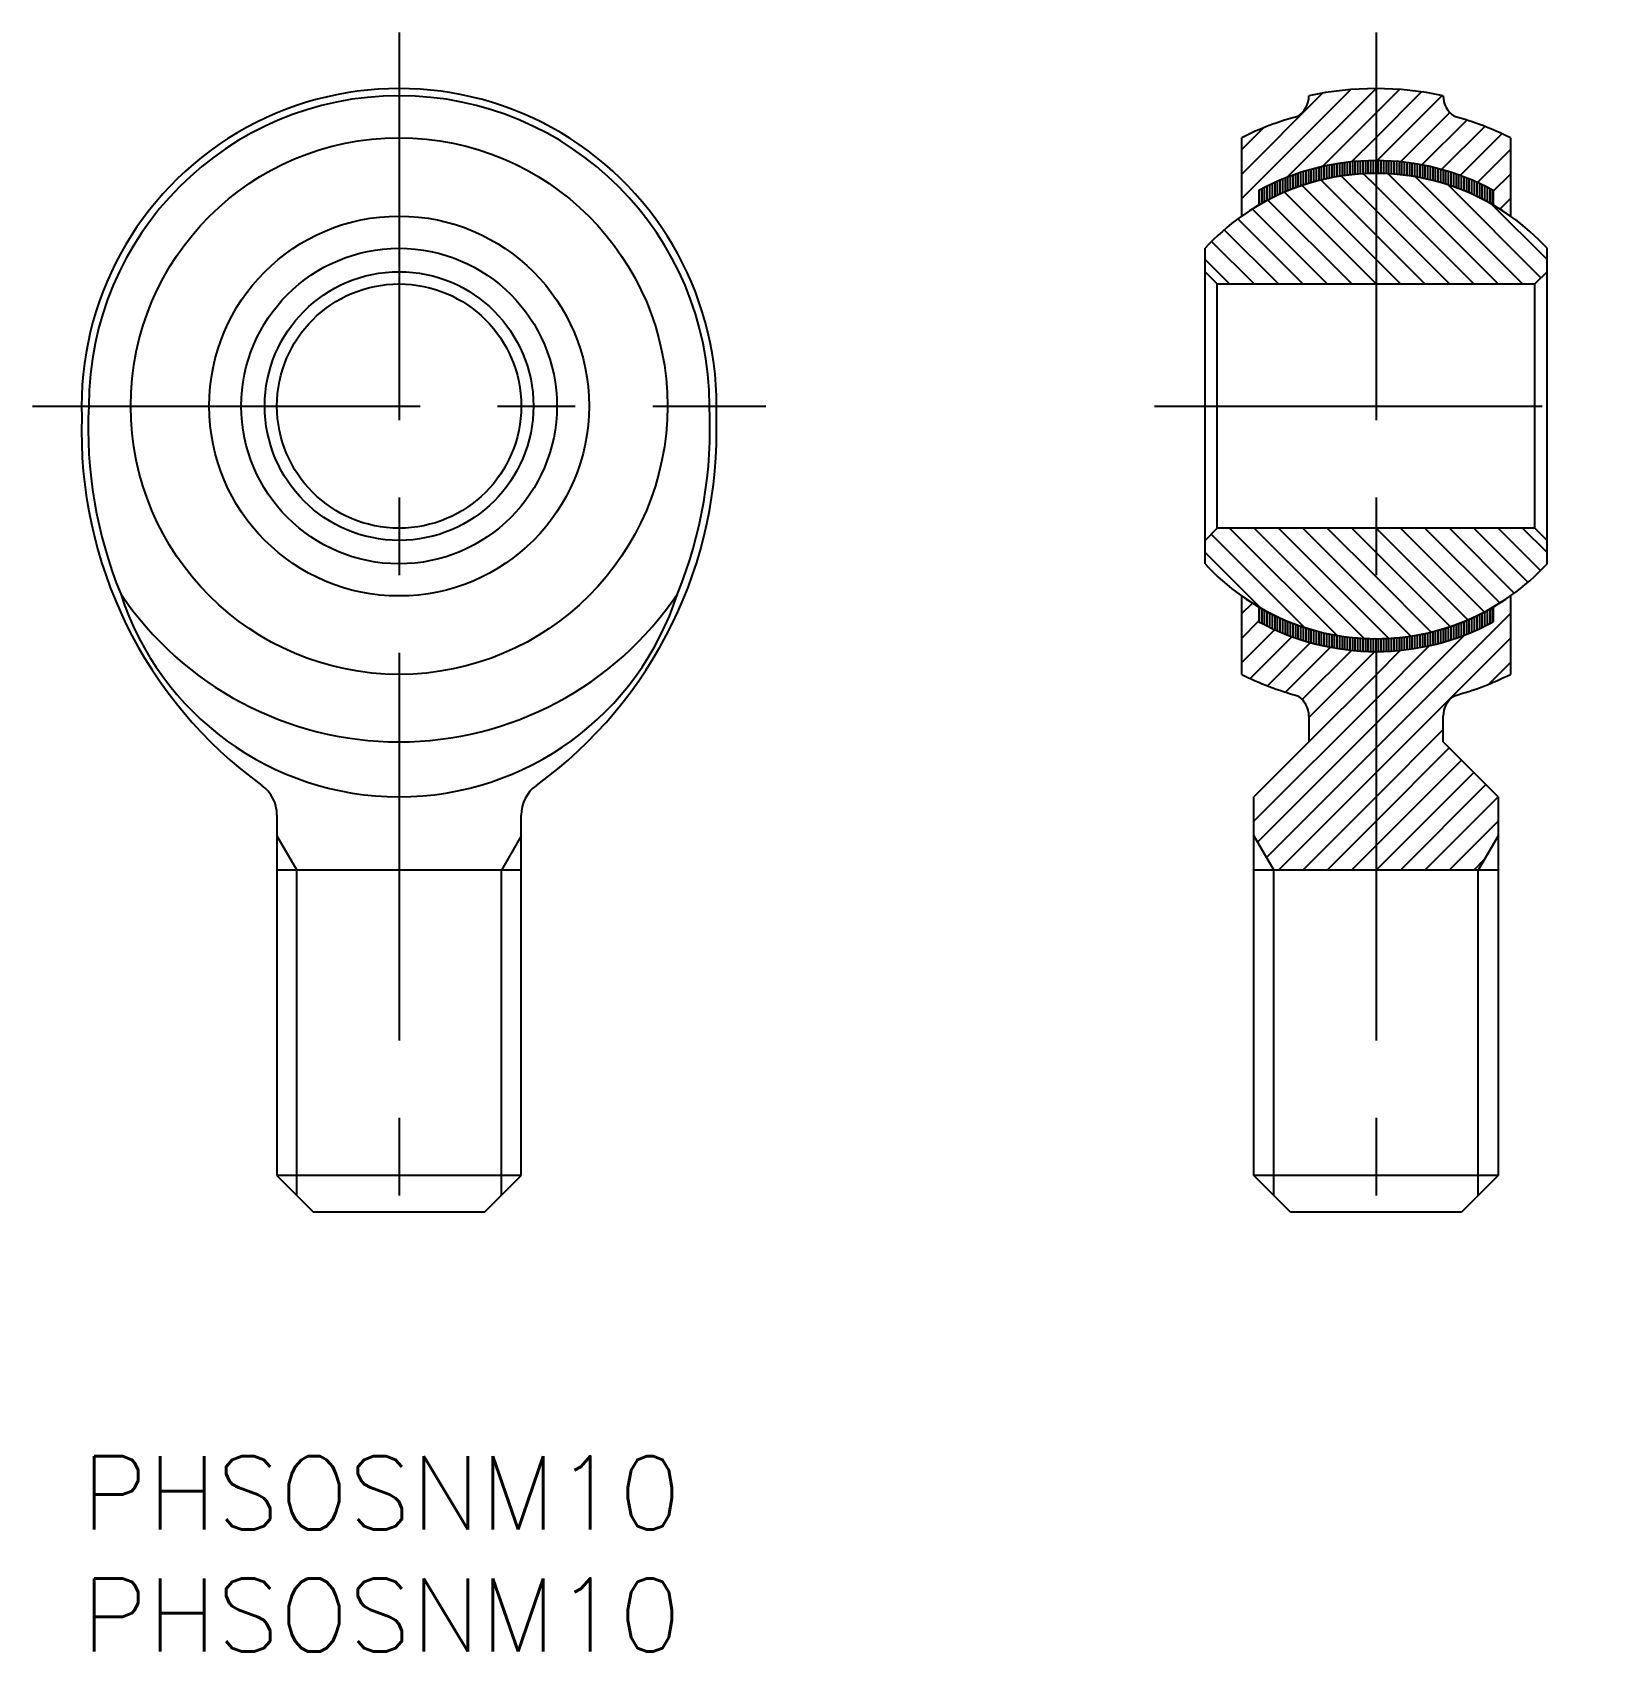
# Model space of a CAD drawing. Extents: x -2 to 62.1, y -8 to 58.3.
import ezdxf

# ---------------------------------------------------------------- set-up
doc = ezdxf.new("R2010")
doc.units = 0
doc.header["$LTSCALE"] = 0.5
doc.linetypes.add('CENTER', pattern=[50.8, 31.75, -6.35, 6.35, -6.35])
for name, color, linetype in [('MSM_CENTER', 1, 'CENTER'), ('MSM_CONTINUOUS', 7, 'CONTINUOUS'), ('MSM_NARROW', 5, 'CONTINUOUS'), ('MSM_PART_NUMBER', 7, 'CONTINUOUS')]:
    doc.layers.add(name, color=color, linetype=linetype)
doc.styles.get("Standard").update_dxf_attribs({"font": 'txt.shx', "height": 3, "bigfont": 'bigfont.shx'})

msp = doc.modelspace()

# ---------------------------------------------------------------- linework, layer by layer
at = {"layer": 'MSM_CENTER'}
for p, q in [((13, 58.3), (13, 7.7)), ((53, 58.3), (53, 7.7)), ((-2.015, 43), (28.015, 43)), ((43.928, 43), (62.072, 43))]:
    msp.add_line(p, q, dxfattribs=at)
at = {"layer": 'MSM_CONTINUOUS'}
for p, q in [((50.25, 55.706), (50.25, 55.7)), ((55.75, 55.7), (55.75, 55.706)), ((47.5, 50.777), (47.5, 53.987)), ((58.5, 53.987), (58.5, 50.777)), ((48.2, 51.83), (48.2, 51.227)), ((57.8, 51.83), (57.8, 51.227)), ((46, 36.54), (46, 49.46)), ((60, 36.54), (60, 49.46)), ((46, 48.5), (46.5, 48)), ((59.5, 48), (60, 48.5)), ((46.5, 48), (59.5, 48)), ((46.5, 38), (46.5, 48)), ((59.5, 38), (59.5, 48)), ((46.5, 38), (46, 37.5)), ((59.5, 38), (46.5, 38)), ((60, 37.5), (59.5, 38)), ((47.5, 32.013), (47.5, 35.223)), ((58.5, 35.223), (58.5, 32.013)), ((48.2, 34.773), (48.2, 34.17)), ((57.8, 34.773), (57.8, 34.17)), ((50.25, 30.3), (50.25, 29.25)), ((55.75, 29.25), (55.75, 30.3)), ((50.25, 29.25), (48, 27)), ((58, 27), (55.75, 29.25)), ((48, 11.5), (48, 27)), ((58, 27), (58, 11.5)), ((8, 26.254), (8, 11.5)), ((18, 11.5), (18, 26.254)), ((18, 24), (8, 24)), ((58, 24), (48, 24)), ((8, 11.5), (9.5, 10)), ((18, 11.5), (8, 11.5)), ((16.5, 10), (18, 11.5)), ((49.5, 10), (48, 11.5)), ((58, 11.5), (48, 11.5)), ((58, 11.5), (56.5, 10)), ((16.5, 10), (9.5, 10)), ((56.5, 10), (49.5, 10))]:
    msp.add_line(p, q, dxfattribs=at)
for radius in [10.987, 7.777, 6.46, 5.5, 5]:
    msp.add_circle((13, 43), radius, dxfattribs=at)
for centre, radius, start, end in [((13, 43), 13, 357.99215, 182.00785), ((13, 43), 12.706, 0, 180), ((49.25, 55.7), 1, 302.94376, 360), ((53, 43), 13, 77.78747, 102.21253), ((56.75, 55.7), 1, 180, 237.05624), ((53, 43), 12.287, 105.12655, 116.59274), ((53, 43), 12.286, 63.40726, 74.87345), ((53, 43), 10.05, 61.47045, 118.52955), ((53, 43), 9.525, 42.70055, 137.29945), ((53, 43), 9.525, 54.73017, 125.26983), ((17.888, 41.947), 17.89, 178.08596, 234.03344), ((18.258, 42.098), 17.987, 177.12655, 202.17632), ((8.112, 41.947), 17.89, 305.96656, 1.91404), ((7.742, 42.098), 17.987, 337.82368, 2.87345), ((53, 43), 9.525, 222.70055, 317.29945), ((13, 43), 13.75, 214.01038, 325.98962), ((13, 38.972), 11.972, 197.81602, 342.18398), ((53, 43), 9.525, 234.73017, 305.26983), ((53, 43), 10.05, 241.47045, 298.52955), ((53, 43), 12.287, 243.40726, 254.87345), ((53, 43), 12.286, 285.12655, 296.59274), ((49.25, 30.3), 1, 0, 57.05624), ((56.75, 30.3), 1, 122.94376, 180), ((6.5, 26.254), 1.5, 0, 54.03344), ((19.5, 26.254), 1.5, 125.96656, 180)]:
    msp.add_arc(centre, radius, start, end, dxfattribs=at)
at = {"layer": 'MSM_NARROW'}
for p, q in [((47.5, 51.5), (51.953, 55.953)), ((47.5, 52.5), (50.812, 55.812)), ((49.367, 52.367), (53, 56)), ((53, 56), (53, 56)), ((53, 55), (53.96, 55.96)), ((53, 54), (54.862, 55.862)), ((53.049, 53.049), (55.713, 55.713)), ((47.5, 53.5), (48.381, 54.381)), ((50.808, 52.808), (53, 55)), ((53.998, 52.998), (56.021, 55.021)), ((54.871, 52.871), (56.711, 54.711)), ((55.683, 52.683), (57.45, 54.45)), ((51.997, 52.997), (53, 54)), ((56.44, 52.44), (58.151, 54.151)), ((52.682, 52.516), (52.682, 53.041)), ((52.788, 52.519), (52.788, 53.044)), ((52.894, 52.522), (52.894, 53.047)), ((53, 52.525), (53, 53.05)), ((53, 52.525), (53, 53.05)), ((53.106, 52.522), (53.106, 53.047)), ((53.212, 52.519), (53.212, 53.044)), ((53.318, 52.516), (53.318, 53.041)), ((57.15, 52.15), (58.5, 53.5)), ((49.5, 51.854), (49.5, 52.417)), ((49.606, 51.897), (49.606, 52.457)), ((49.712, 51.939), (49.712, 52.497)), ((49.818, 51.975), (49.818, 52.531)), ((49.924, 52.011), (49.924, 52.564)), ((50.03, 52.046), (50.03, 52.597)), ((50.136, 52.081), (50.136, 52.631)), ((50.242, 52.117), (50.242, 52.664)), ((50.348, 52.146), (50.348, 52.692)), ((50.454, 52.175), (50.454, 52.719)), ((50.56, 52.203), (50.56, 52.746)), ((50.667, 52.232), (50.667, 52.772)), ((50.773, 52.261), (50.773, 52.799)), ((50.879, 52.283), (50.879, 52.822)), ((50.985, 52.305), (50.985, 52.842)), ((51.091, 52.328), (51.091, 52.863)), ((51.197, 52.35), (51.197, 52.884)), ((51.303, 52.372), (51.303, 52.905)), ((51.409, 52.389), (51.409, 52.922)), ((51.515, 52.405), (51.515, 52.936)), ((53, 51.003), (51.587, 52.415)), ((51.621, 52.421), (51.621, 52.951)), ((51.727, 52.436), (51.727, 52.966)), ((51.833, 52.452), (51.833, 52.981)), ((51.939, 52.464), (51.939, 52.993)), ((52.045, 52.474), (52.045, 53.001)), ((52.151, 52.483), (52.151, 53.01)), ((52.258, 52.492), (52.258, 53.019)), ((52.364, 52.502), (52.364, 53.028)), ((52.47, 52.509), (52.47, 53.035)), ((53, 52.003), (52.493, 52.51)), ((52.576, 52.513), (52.576, 53.038)), ((53.424, 52.513), (53.424, 53.038)), ((58.003, 48), (53.492, 52.51)), ((53.53, 52.509), (53.53, 53.035)), ((53.636, 52.502), (53.636, 53.028)), ((53.742, 52.492), (53.742, 53.019)), ((53.849, 52.483), (53.849, 53.01)), ((53.955, 52.474), (53.955, 53.001)), ((54.061, 52.464), (54.061, 52.993)), ((54.167, 52.452), (54.167, 52.981)), ((54.273, 52.436), (54.273, 52.966)), ((54.379, 52.421), (54.379, 52.951)), ((54.485, 52.405), (54.485, 52.936)), ((54.591, 52.389), (54.591, 52.922)), ((59.003, 48), (54.617, 52.385)), ((54.697, 52.372), (54.697, 52.905)), ((54.803, 52.35), (54.803, 52.884)), ((54.909, 52.328), (54.909, 52.863)), ((55.015, 52.305), (55.015, 52.842)), ((55.121, 52.283), (55.121, 52.822)), ((55.227, 52.261), (55.227, 52.799)), ((55.333, 52.232), (55.333, 52.772)), ((55.44, 52.203), (55.44, 52.746)), ((55.546, 52.175), (55.546, 52.719)), ((55.652, 52.146), (55.652, 52.692)), ((55.758, 52.117), (55.758, 52.664)), ((55.864, 52.081), (55.864, 52.631)), ((55.97, 52.046), (55.97, 52.597)), ((56.076, 52.011), (56.076, 52.564)), ((56.182, 51.975), (56.182, 52.531)), ((56.288, 51.939), (56.288, 52.497)), ((56.394, 51.897), (56.394, 52.457)), ((56.5, 51.854), (56.5, 52.417)), ((57.8, 51.8), (58.5, 52.5)), ((48.227, 51.242), (48.227, 51.843)), ((48.333, 51.3), (48.333, 51.897)), ((48.439, 51.357), (48.439, 51.951)), ((48.545, 51.415), (48.545, 52.005)), ((48.651, 51.473), (48.651, 52.059)), ((48.757, 51.526), (48.757, 52.109)), ((48.863, 51.576), (48.863, 52.155)), ((48.969, 51.626), (48.969, 52.202)), ((49.076, 51.676), (49.076, 52.249)), ((49.182, 51.726), (49.182, 52.296)), ((53, 48.003), (49.249, 51.753)), ((49.288, 51.769), (49.288, 52.337)), ((49.394, 51.812), (49.394, 52.377)), ((53, 49.003), (49.975, 52.028)), ((53, 50.003), (50.748, 52.254)), ((57.003, 48), (53, 52.003)), ((59.751, 48.251), (55.95, 52.053)), ((56.606, 51.812), (56.606, 52.377)), ((56.712, 51.769), (56.712, 52.337)), ((56.818, 51.726), (56.818, 52.296)), ((56.924, 51.676), (56.924, 52.249)), ((57.031, 51.626), (57.031, 52.202)), ((57.137, 51.576), (57.137, 52.155)), ((57.243, 51.526), (57.243, 52.109)), ((57.349, 51.473), (57.349, 52.059)), ((57.455, 51.415), (57.455, 52.005)), ((57.561, 51.357), (57.561, 51.951)), ((57.667, 51.3), (57.667, 51.897)), ((57.773, 51.242), (57.773, 51.843)), ((51.003, 48), (47.939, 51.064)), ((52.003, 48), (48.572, 51.43)), ((60, 49.003), (57.747, 51.255)), ((58.065, 51.065), (58.5, 51.5)), ((50.003, 48), (47.343, 50.66)), ((56.003, 48), (53, 51.003)), ((48.003, 48), (46.269, 49.734)), ((49.003, 48), (46.785, 50.217)), ((55.003, 48), (53, 50.003)), ((47.003, 48), (46, 49.003)), ((54.003, 48), (53, 49.003)), ((53.003, 48), (53, 48.003)), ((51.389, 33.614), (47.003, 38)), ((52.513, 33.489), (48.003, 38)), ((53, 34.003), (49.003, 38)), ((53, 35.003), (50.003, 38)), ((53, 36.003), (51.003, 38)), ((53, 37.003), (52.003, 38)), ((56.754, 34.248), (53.003, 38)), ((57.431, 34.572), (54.003, 38)), ((58.065, 34.938), (55.003, 38)), ((58.66, 35.342), (56.003, 38)), ((59.217, 35.785), (57.003, 38)), ((59.734, 36.269), (58.003, 38)), ((60, 37.003), (59.003, 38)), ((50.058, 33.945), (46.251, 37.751)), ((48.264, 34.739), (46, 37.003)), ((56.029, 33.974), (53, 37.003)), ((55.256, 33.747), (53, 36.003)), ((47.5, 34.5), (47.935, 34.935)), ((48.227, 34.157), (48.227, 34.758)), ((48.333, 34.103), (48.333, 34.7)), ((48.439, 34.049), (48.439, 34.643)), ((48.545, 33.995), (48.545, 34.585)), ((48.651, 33.941), (48.651, 34.527)), ((54.417, 33.585), (53, 35.003)), ((53, 29), (58.5, 34.5)), ((57.349, 33.941), (57.349, 34.527)), ((57.455, 33.995), (57.455, 34.585)), ((57.561, 34.049), (57.561, 34.643)), ((57.667, 34.103), (57.667, 34.7)), ((57.773, 34.157), (57.773, 34.758)), ((47.5, 33.5), (48.2, 34.2)), ((47.5, 32.5), (48.85, 33.85)), ((48.757, 33.891), (48.757, 34.474)), ((48.863, 33.845), (48.863, 34.424)), ((48.969, 33.798), (48.969, 34.374)), ((49.076, 33.751), (49.076, 34.324)), ((49.182, 33.704), (49.182, 34.274)), ((49.288, 33.663), (49.288, 34.231)), ((49.394, 33.623), (49.394, 34.188)), ((49.5, 33.583), (49.5, 34.146)), ((49.606, 33.543), (49.606, 34.103)), ((49.712, 33.503), (49.712, 34.061)), ((49.818, 33.469), (49.818, 34.025)), ((49.924, 33.436), (49.924, 33.989)), ((50.03, 33.403), (50.03, 33.954)), ((50.136, 33.369), (50.136, 33.919)), ((50.242, 33.336), (50.242, 33.883)), ((50.348, 33.308), (50.348, 33.854)), ((50.454, 33.281), (50.454, 33.825)), ((53.512, 33.49), (53, 34.003)), ((55.546, 33.281), (55.546, 33.825)), ((55.652, 33.308), (55.652, 33.854)), ((55.758, 33.336), (55.758, 33.883)), ((55.864, 33.369), (55.864, 33.919)), ((55.97, 33.403), (55.97, 33.954)), ((56.076, 33.436), (56.076, 33.989)), ((56.182, 33.469), (56.182, 34.025)), ((56.288, 33.503), (56.288, 34.061)), ((56.394, 33.543), (56.394, 34.103)), ((56.5, 33.583), (56.5, 34.146)), ((56.606, 33.623), (56.606, 34.188)), ((56.712, 33.663), (56.712, 34.231)), ((56.818, 33.704), (56.818, 34.274)), ((56.924, 33.751), (56.924, 34.324)), ((57.031, 33.798), (57.031, 34.374)), ((57.137, 33.845), (57.137, 34.424)), ((57.243, 33.891), (57.243, 34.474)), ((47.849, 31.849), (49.56, 33.56)), ((48.55, 31.55), (50.317, 33.317)), ((50.56, 33.254), (50.56, 33.797)), ((50.667, 33.228), (50.667, 33.768)), ((50.773, 33.201), (50.773, 33.739)), ((50.879, 33.178), (50.879, 33.717)), ((50.985, 33.158), (50.985, 33.695)), ((51.091, 33.137), (51.091, 33.672)), ((51.197, 33.116), (51.197, 33.65)), ((51.303, 33.095), (51.303, 33.628)), ((51.409, 33.078), (51.409, 33.611)), ((51.515, 33.064), (51.515, 33.595)), ((51.621, 33.049), (51.621, 33.579)), ((51.727, 33.034), (51.727, 33.564)), ((51.833, 33.019), (51.833, 33.548)), ((51.939, 33.007), (51.939, 33.536)), ((52.045, 32.999), (52.045, 33.526)), ((52.151, 32.99), (52.151, 33.517)), ((52.258, 32.981), (52.258, 33.508)), ((52.364, 32.972), (52.364, 33.498)), ((52.47, 32.965), (52.47, 33.491)), ((52.576, 32.962), (52.576, 33.487)), ((52.682, 32.959), (52.682, 33.484)), ((52.788, 32.956), (52.788, 33.481)), ((52.894, 32.953), (52.894, 33.478)), ((53, 30), (56.633, 33.633)), ((53, 28), (58.5, 33.5)), ((53, 32.95), (53, 33.475)), ((53, 32.95), (53, 33.475)), ((53, 31), (55.192, 33.192)), ((53.106, 32.953), (53.106, 33.478)), ((53.212, 32.956), (53.212, 33.481)), ((53.318, 32.959), (53.318, 33.484)), ((53.424, 32.962), (53.424, 33.487)), ((53.53, 32.965), (53.53, 33.491)), ((53.636, 32.972), (53.636, 33.498)), ((53.742, 32.981), (53.742, 33.508)), ((53.849, 32.99), (53.849, 33.517)), ((53.955, 32.999), (53.955, 33.526)), ((54.061, 33.007), (54.061, 33.536)), ((54.167, 33.019), (54.167, 33.548)), ((54.273, 33.034), (54.273, 33.564)), ((54.379, 33.049), (54.379, 33.579)), ((54.485, 33.064), (54.485, 33.595)), ((54.591, 33.078), (54.591, 33.611)), ((54.697, 33.095), (54.697, 33.628)), ((54.803, 33.116), (54.803, 33.65)), ((54.909, 33.137), (54.909, 33.672)), ((55.015, 33.158), (55.015, 33.695)), ((55.121, 33.178), (55.121, 33.717)), ((55.227, 33.201), (55.227, 33.739)), ((55.333, 33.228), (55.333, 33.768)), ((55.44, 33.254), (55.44, 33.797)), ((49.289, 31.289), (51.129, 33.129)), ((49.979, 30.979), (52.002, 33.002)), ((50.25, 30.25), (52.951, 32.951)), ((53, 32), (54.003, 33.003)), ((57.619, 31.619), (58.5, 32.5)), ((50.25, 29.25), (53, 32)), ((48, 26), (53, 31)), ((48.149, 25.149), (53, 30)), ((53, 27), (55.75, 29.75)), ((48.515, 24.515), (53, 29)), ((53, 26), (56, 29)), ((49, 24), (53, 28)), ((53, 25), (56.5, 28.5)), ((53, 24), (57, 28)), ((54, 24), (57.5, 27.5)), ((50, 24), (53, 27)), ((55, 24), (58, 27)), ((51, 24), (53, 26)), ((56, 24), (58, 26)), ((8, 25.406), (8.812, 24)), ((18, 25.406), (17.188, 24)), ((48, 25.406), (48.812, 24)), ((58, 25.406), (57.188, 24)), ((52, 24), (53, 25)), ((8.812, 10.688), (8.812, 24)), ((17.188, 10.688), (17.188, 24)), ((48.812, 10.688), (48.812, 24)), ((53, 24), (53, 24)), ((57, 24), (57.445, 24.445)), ((57.188, 10.688), (57.188, 24))]:
    msp.add_line(p, q, dxfattribs=at)

# ---------------------------------------------------------------- texts
at = {"layer": 'MSM_PART_NUMBER'}
for p in [(0, -3), (0, -8)]:
    msp.add_text('PHSOSNM10', height=3, dxfattribs=at).set_placement(p)

doc.saveas('drawing.dxf')
